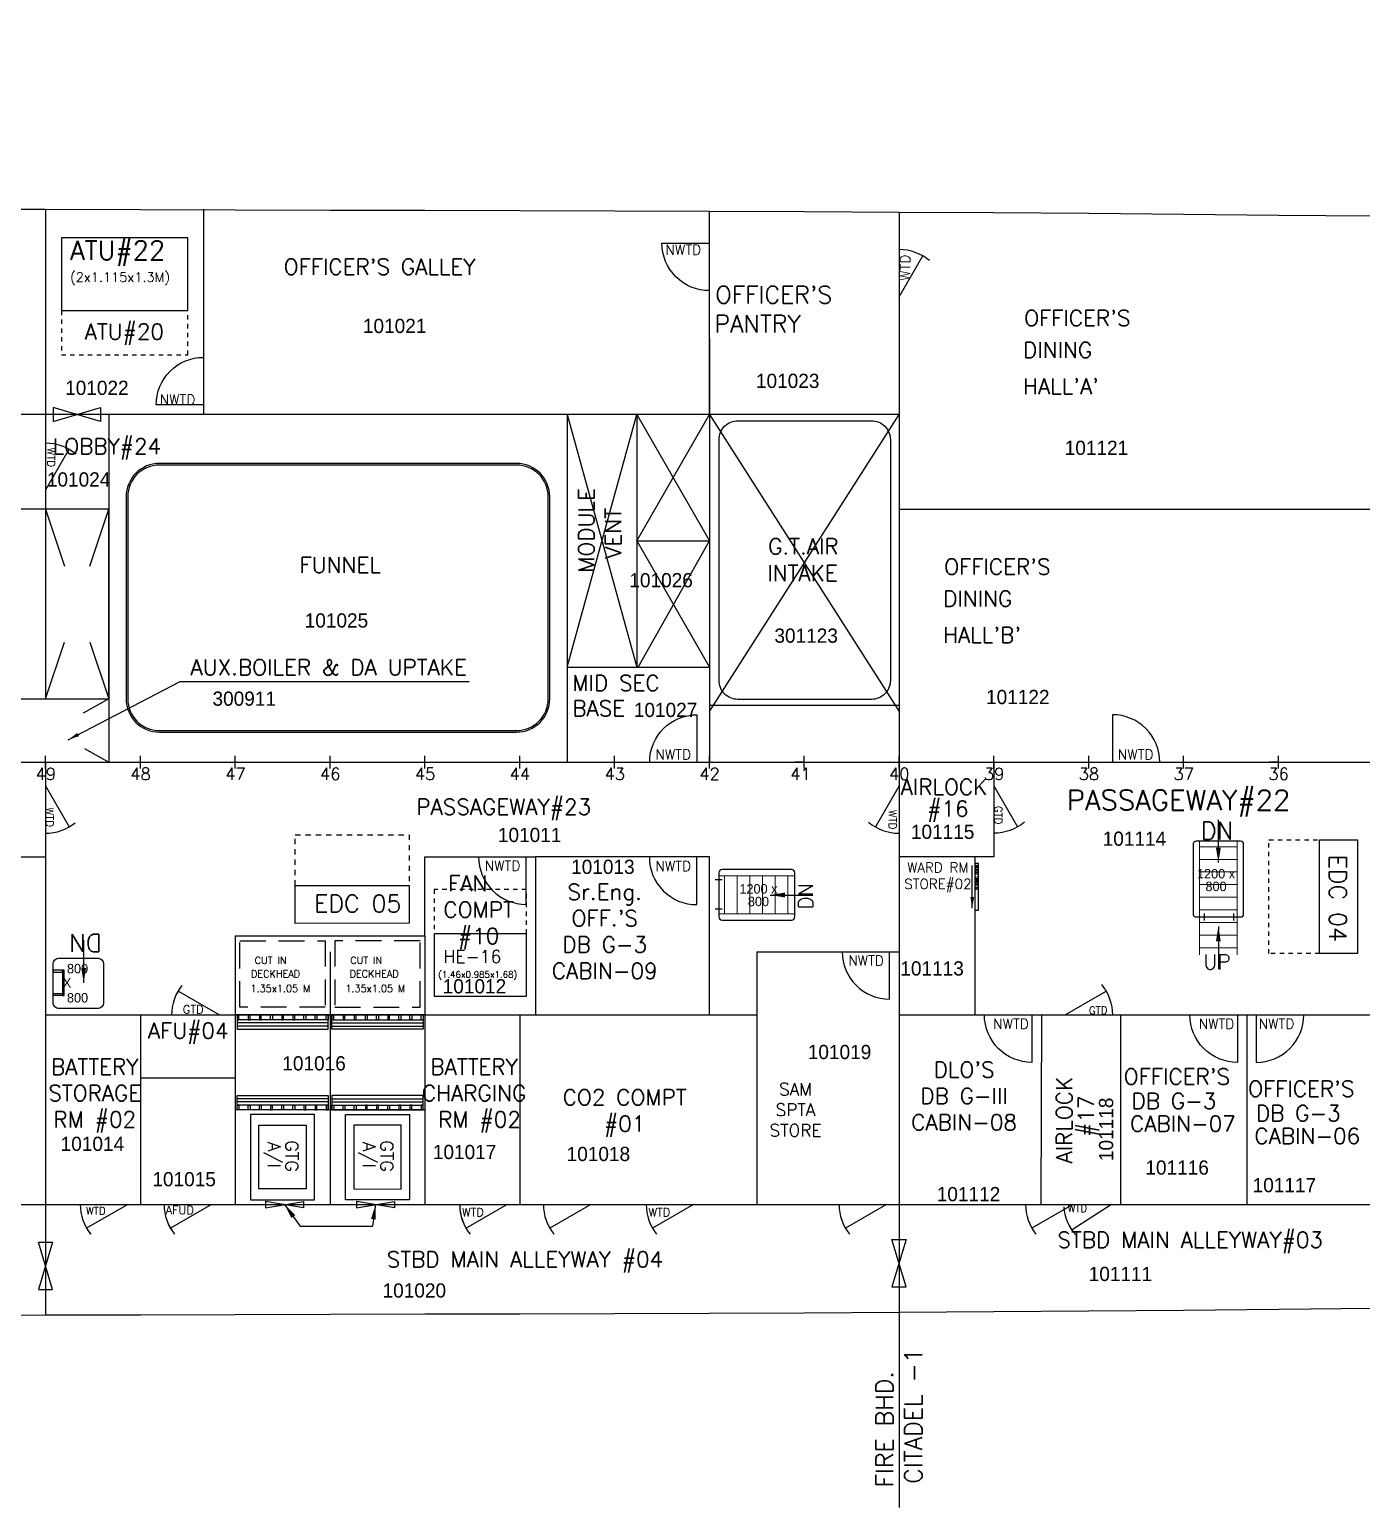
# Model space of a CAD drawing. Header units: inches. Extents: x -439515 to 171412, y -8673 to 415183.
# Drawn here: x 82712 to 100773, y 138226 to 158273 of the extents above; entities that cross this region are included whole.
import ezdxf
from ezdxf.enums import TextEntityAlignment as Align

# ---------------------------------------------------------------- set-up
doc = ezdxf.new("R2010")
doc.units = ezdxf.units.IN
doc.header["$LTSCALE"] = 700
doc.header["$MEASUREMENT"] = 0
for name, pattern in [('AM_ISO08W050', [18, 12, -1.5, 3, -1.5]), ('CENTER', [2, 1.25, -0.25, 0.25, -0.25]), ('DASHED', [0.75, 0.5, -0.25]), ('DOT', [0.2, 0.1, -0.1]), ('DOTDASH1', [1600, 1000, -250, 100, -250]), ('H1', [40, 20, -20]), ('PHANTOM', [2.5, 1.25, -0.25, 0.25, -0.25, 0.25, -0.25])]:
    doc.linetypes.add(name, pattern=pattern)
for name, color, linetype in [('00', 7, 'Continuous'), ('01', 7, 'Continuous'), ('1', 2, 'Continuous'), ('1 DECK', 7, 'Continuous'), ('AR', 7, 'Continuous'), ('CL', 7, 'Continuous'), ('COMPT.NOS', 4, 'Continuous'), ('COMPTNAME', 7, 'Continuous'), ('EDC', 7, 'Continuous'), ('HATCH', 142, 'Continuous'), ('HATCHES', 7, 'Continuous'), ('LIGHT_BULKHEADS', 7, 'Continuous'), ('NWTD', 7, 'Continuous')]:
    doc.layers.add(name, color=color, linetype=linetype)
doc.layers.add('3', color=7, linetype='AM_ISO08W050', lineweight=50)
doc.layers.add('LADDER', color=7, linetype='Continuous', lineweight=15)
doc.styles.add('ROMANS', font='romans')
doc.styles.add('style1', font='romans.shx', dxfattribs={"height": 250})
doc.dimstyles.new('Copy(2) of Standard', dxfattribs={"dimtxt": 200, "dimasz": 150, "dimexe": 25, "dimexo": 25, "dimgap": 50, "dimtad": 2, "dimdec": 0, "dimzin": 0, "dimdsep": 46, "dimtxsty": 'Standard', "dimcen": 0, "dimclrd": 40, "dimclre": 40, "dimadec": 0, "dimazin": 0, "dimtfac": 1, "dimtdec": 0, "dimtmove": 2, "dimatfit": 3, "dimfxl": 1, "dimtolj": 1, "dimtzin": 0, "dimarcsym": 0})
doc.dimstyles.get("Standard").update_dxf_attribs({"dimtxt": 150.18, "dimasz": 200.18, "dimexe": 0.8, "dimexo": 0.625, "dimgap": 0.09, "dimtad": 0, "dimtih": 1, "dimtoh": 1, "dimdec": 0, "dimzin": 0, "dimdsep": 46, "dimtxsty": 'Standard', "dimcen": 8.09, "dimclrd": 40, "dimclre": 40, "dimadec": 0, "dimazin": 0, "dimtfac": 1, "dimtdec": 0, "dimtofl": 0, "dimtmove": 0, "dimatfit": 3, "dimfxl": 1, "dimtolj": 1, "dimtzin": 0, "dimarcsym": 0})

# ---------------------------------------------------------------- blocks, each defined once
blk = doc.blocks.new('WT DOORS')
at = {"color": 7}
blk.add_line((30323, -121880), (29948, -121230), dxfattribs=at)
at = {"linetype": 'ByBlock'}
blk.add_arc((30323, -121880), 750, 89.9395, 128.584, dxfattribs=at)
blk = doc.blocks.new('DLW', base_point=(36724, 4033))
at = {"linetype": 'Continuous'}
blk.add_line((37224, 4033), (36358, 4533), dxfattribs=at)
blk.add_arc((37224, 4033), 1000, 140, 180, dxfattribs=at)
blk = doc.blocks.new('A$C49E2739F')
at = {"layer": 'LADDER', "color": 3}
for p, q in [((112, 600), (1312, 600)), ((200, 600), (200, 0)), ((400, 600), (400, 0)), ((600, 600), (600, 0)), ((800, 600), (800, 0)), ((1000, 600), (1000, 0)), ((1200, 600), (1200, 0)), ((112, 0), (1312, 0))]:
    blk.add_line(p, q, dxfattribs=at)
blk = doc.blocks.new('DRN', base_point=(41665, 6815))
at = {"linetype": 'Continuous'}
blk.add_line((41160, 6825), (41160, 7825), dxfattribs=at)
blk.add_arc((41160, 6825), 1000, 0, 90, dxfattribs=at)
blk = doc.blocks.new('DLN', base_point=(36758, 6815))
at = {"linetype": 'Continuous'}
blk.add_lwpolyline([(37258, 6815), (37258, 7815, 0.414214), (36258, 6815)], format="xyb", dxfattribs=at)
blk = doc.blocks.new('A1M', base_point=(36991, 2400))
at = {"linetype": 'Continuous'}
for p, q in [((37491, 2550), (36491, 2250)), ((36491, 2550), (37491, 2250)), ((36491, 2250), (36491, 2550)), ((37491, 2250), (37491, 2550))]:
    blk.add_line(p, q, dxfattribs=at)
blk = doc.blocks.new('H 800x800')
at = {"layer": 'HATCH'}
blk.add_lwpolyline([(51335, -32897), (51935, -32897, -0.414214), (52035, -32997), (52035, -33597, -0.414214), (51935, -33697), (51335, -33697, -0.414214), (51235, -33597), (51235, -32997, -0.414214)], format="xyb", close=True, dxfattribs=at)
at = {"layer": 'HATCHES'}
for s, p in [('800', (51455, -33139)), ('  X', (51277, -33364)), ('800', (51455, -33600))]:
    blk.add_text(s, height=150, dxfattribs=at).set_placement(p)
blk = doc.blocks.new('qwas')
at = {"color": 3, "linetype": 'H1'}
blk.add_line((-836179, 147376), (-836179, 147776), dxfattribs=at)
at = {"color": 3, "linetype": 'Continuous'}
blk.add_lwpolyline([(-836192, 147376), (-836192, 147776), (-836167, 147776), (-836167, 147376)], close=True, dxfattribs=at)
at = {"layer": '00', "color": 3}
for points in [[(-836342, 147746), (-836192, 147746), (-836192, 147776), (-836342, 147776)], [(-836342, 147406), (-836192, 147406), (-836192, 147376), (-836342, 147376)]]:
    blk.add_lwpolyline(points, close=True, dxfattribs=at)
blk = doc.blocks.new('atu22plan1')
at = {"layer": '01', "color": 3, "linetype": 'ByBlock'}
blk.add_lwpolyline([(150478, 163637), (152478, 163637), (152478, 164787), (150478, 164787)], close=True, dxfattribs=at)
at = {"layer": '01', "color": 4, "linetype": 'DOT'}
blk.add_lwpolyline([(150478, 163637), (150478, 162937), (152478, 162937), (152478, 163637)], dxfattribs=at)
at = {"insert": (150616, 164743), "char_height": 400, "width": 1855.09, "attachment_point": 1, "style": 'ROMANS'}
blk.add_mtext('{\\H0.75x;ATU#22\\P\\H0.5x;(2x1.115x1.3M)\\P }', dxfattribs=at)
blk = doc.blocks.new('HE16')
at = {"layer": '01', "color": 5, "linetype": 'ByBlock'}
blk.add_lwpolyline([(154576, 146092), (156036, 146092), (156036, 147077), (154576, 147077)], close=True, dxfattribs=at)
at = {"layer": '01', "color": 4, "linetype": 'DOT'}
blk.add_lwpolyline([(154576, 146092), (154576, 145392), (156036, 145392), (156036, 146092)], dxfattribs=at)
at = {"insert": (155971, 146353), "char_height": 120, "width": 1424.45, "attachment_point": 1, "rotation": 180}
blk.add_mtext('{\\Fromans.shx|c0; \\H1.667x;HE-16}\\P{\\Fromans.shx|c0;\\H0.8333x;(1.46x0.985x1.68)}', dxfattribs=at)
blk = doc.blocks.new('DRW', base_point=(42299, 4033))
at = {"linetype": 'Continuous'}
blk.add_line((41799, 4033), (42665, 4533), dxfattribs=at)
blk.add_arc((41799, 4033), 1000, 0, 40, dxfattribs=at)
blk = doc.blocks.new('wtd1')
at = {"linetype": 'Continuous'}
blk.add_lwpolyline([(-160997, 142931), (-160354, 142560)], dxfattribs=at)
blk.add_arc((-160947, 142931), 700, 320, 0, dxfattribs=at)
blk = doc.blocks.new('A$C7A675B21')
at = {"color": 4, "linetype": 'DOT'}
blk.add_lwpolyline([(1800, 801), (1800, 0), (0, 1), (0, 802)], dxfattribs=at)
at = {"layer": '01', "color": 4, "linetype": 'ByBlock'}
blk.add_lwpolyline([(0, 1401), (1800, 1401), (1800, 801), (0, 801)], close=True, dxfattribs=at)
at = {"layer": 'EDC', "color": 4, "style": 'ROMANS'}
blk.add_text('EDC 04', height=275, dxfattribs=at).set_placement((1613, 954), align=Align.RIGHT)

msp = doc.modelspace()

# ---------------------------------------------------------------- linework, layer by layer
at = {"color": 7}
for p, q in [((82928.9, 155834.2), (82928.9, 149193.2)), ((91931.3, 153051.4), (91931.3, 155809.6)), ((94503.5, 155797.6), (94503.5, 153051.4)), ((91931.3, 153051.4), (77783.4, 153051.9)), ((83786.3, 153051.4), (83786.3, 148335.9)), ((90002.2, 153051.4), (90002.2, 148335.9)), ((94503.5, 153051.4), (94503.5, 140874.2)), ((94503.5, 151765.4), (100933.8, 151765.4)), ((90002.2, 149621.9), (91931.3, 149621.9)), ((82928.9, 148335.9), (82928.9, 147264.1)), ((82928.9, 148335.9), (82928.9, 140837.5)), ((85501, 145978.1), (85501, 144906.4)), ((85501, 145978.1), (85501, 142334.2)), ((88073.2, 145978.1), (88073.2, 142334.2)), ((92574.4, 145763.7), (94503.5, 145763.7)), ((92574.4, 145763.7), (94503.5, 145763.7)), ((92574.4, 145763.7), (94503.5, 145763.7)), ((82928.9, 144906.4), (92574.4, 144906.4)), ((88073.2, 144906.4), (85501, 144906.4)), ((94503.5, 144906.4), (107364.1, 144906.4)), ((88073.2, 143620.3), (85501, 143620.3)), ((67496.2, 142334.2), (107364.1, 142334.2)), ((84043.5, 142334.2), (83486.6, 142012.7)), ((85179.5, 142334.2), (84622.6, 142012.7)), ((89187.7, 142334.2), (88630.9, 142012.7)), ((91717, 142334.2), (91160.1, 142012.7))]:
    msp.add_line(p, q, dxfattribs=at)
at = {"color": 7, "lineweight": -2}
msp.add_line((85072.3, 155834.2), (85072.3, 153051.4), dxfattribs=at)
for p, q in [((91931.3, 154080.3), (91931.3, 148335.9)), ((94503.5, 151765.4), (100933.8, 151765.4)), ((86787.1, 145763.7), (86786.9, 142334.2)), ((92574.4, 145763.7), (92574.4, 142334.2)), ((92574.4, 145763.7), (92574.4, 142334.2)), ((92574.4, 145763.7), (92574.4, 142334.2))]:
    msp.add_line(p, q)
at = {"linetype": 'DOTDASH1'}
for p, q in [((90002.2, 153051.4), (90945.4, 149621.9)), ((90002.2, 149621.9), (90945.4, 153051.4)), ((90945.4, 153051.4), (91931.3, 151336.7)), ((90945.4, 151336.7), (91931.3, 153051.4)), ((91931.3, 153051.4), (94503.5, 149021.8)), ((91931.3, 149021.8), (94503.5, 153051.4)), ((90945.4, 151336.7), (91931.3, 149621.9)), ((90966.8, 149621.9), (91931.3, 151336.7))]:
    msp.add_line(p, q, dxfattribs=at)
at = {"color": 0, "linetype": 'ByBlock', "lineweight": -2, "ltscale": 0.2}
for p, q in [((90945.4, 153051.4), (90945.4, 149621.9)), ((82928.9, 151765.4), (83186.1, 150993.7)), ((83529.1, 150993.7), (83786.3, 151765.4)), ((90945.4, 151336.7), (91931.3, 151336.7)), ((82928.9, 149193.2), (83186.1, 149964.9)), ((83529.1, 149964.9), (83786.3, 149193.2))]:
    msp.add_line(p, q, dxfattribs=at)
at = {"color": 6}
for p, q in [((94503.5, 153051.4), (91931.3, 153051.4)), ((91931.3, 153051.4), (91931.3, 149021.8)), ((81385.6, 149193.2), (83786.3, 149193.2)), ((83786.3, 149193.2), (83437, 148999.2)), ((91931.3, 149107.5), (94503.5, 149107.5)), ((83455.1, 148519.8), (83786.3, 148335.9)), ((81385.6, 148335.9), (83786.3, 148335.9))]:
    msp.add_line(p, q, dxfattribs=at)
at = {"color": 5}
for p, q in [((82928.9, 148250.1), (82928.9, 148421.6)), ((82928.9, 148250.1), (82928.9, 148421.6)), ((84215, 148250.1), (84215, 148421.6)), ((84215, 148250.1), (84215, 148421.6)), ((85501, 148250.1), (85501, 148421.6)), ((86787.1, 148250.1), (86787.1, 148421.6)), ((88073.2, 148250.1), (88073.2, 148421.6)), ((89359.2, 148250.1), (89359.2, 148421.6)), ((90645.3, 148250.1), (90645.3, 148421.6)), ((91931.3, 148250.1), (91931.3, 148421.6)), ((93217.4, 148250.1), (93217.4, 148421.6)), ((94503.5, 148250.1), (94503.5, 148421.6)), ((95789.5, 148250.1), (95789.5, 148421.6)), ((97075.6, 148250.1), (97075.6, 148421.6)), ((98361.7, 148250.1), (98361.7, 148421.6)), ((99647.7, 148250.1), (99647.7, 148421.6))]:
    msp.add_line(p, q, dxfattribs=at)
at = {"color": 7, "linetype": 'Continuous'}
msp.add_line((83786.3, 148335.9), (107364.1, 148335.9), dxfattribs=at)
at = {"color": 1}
msp.add_line((94503.5, 148335.9), (107364.1, 148335.9), dxfattribs=at)
at = {"color": 0}
for p, q in [((86761.2, 144842.1), (85526.6, 144842.1)), ((86761.2, 144799.2), (85526.6, 144799.2)), ((86761.2, 144756.3), (85526.6, 144756.3)), ((86812.9, 144842.1), (88047.6, 144842.1)), ((86812.9, 144799.2), (88047.6, 144799.2)), ((86812.9, 144756.3), (88047.6, 144756.3)), ((88022, 144906.4), (87745.3, 144906.4)), ((86761.2, 143770.3), (85526.6, 143770.3)), ((86812.9, 143770.3), (88047.6, 143770.3)), ((86761.2, 143727.5), (85526.6, 143727.5)), ((86761.2, 143684.6), (85526.6, 143684.6)), ((86812.9, 143727.5), (88047.6, 143727.5)), ((86812.9, 143684.6), (88047.6, 143684.6)), ((88022, 143620.3), (87745.3, 143620.3)), ((85501, 142334.2), (88073.2, 142334.2))]:
    msp.add_line(p, q, dxfattribs=at)
for points in [[(107364.1, 161070.6, 0.0000086), (105435, 161068.9, 0.0001293)], [(100290.7, 161057.3, 0.0000166), (99647.7, 161055.1, -0.0000252)], [(98040.1, 148335.9, 0.4142136), (97397.1, 148978.9), (97397.1, 148335.9)]]:
    msp.add_lwpolyline(points, format="xyb")
msp.add_lwpolyline([(92318.8, 152966.3), (94128.7, 152966.3, -0.4142136), (94385.9, 152709.1), (94385.9, 149444.4, -0.4142136), (94128.7, 149187.2), (92318.8, 149187.2, -0.4142136), (92061.6, 149444.4), (92061.6, 152709.1, -0.4142136)], format="xyb", close=True)
at = {"color": 6}
for points in [[(84472.2, 148743.1), (89316.3, 148743.1, 0.4142136), (89766.5, 149193.2), (89766.5, 151936.8, 0.4142136), (89316.3, 152387), (84472.2, 152387, 0.4142136), (84022.1, 151936.8), (84022.1, 149193.2, 0.4142136)], [(84472.2, 148764.6), (89316.3, 148764.6, 0.4142136), (89745, 149193.2), (89745, 151936.8, 0.4142136), (89316.3, 152365.5), (84472.2, 152365.5, 0.4142136), (84043.5, 151936.8), (84043.5, 149193.2, 0.4142136)]]:
    msp.add_lwpolyline(points, format="xyb", close=True, dxfattribs=at)
at = {"color": 0, "linetype": 'ByBlock', "lineweight": -2, "ltscale": 0.2}
msp.add_lwpolyline([(82928.9, 151765.4), (82928.9, 149193.2), (83786.3, 149193.2), (83786.3, 151765.4), (82928.9, 151765.4)], dxfattribs=at)
at = {"color": 5, "linetype": 'CENTER'}
msp.add_lwpolyline([(13286.9, 148335.9), (107364.1, 148335.9), (150796.5, 148335.9)], dxfattribs=at)
at = {"color": 4, "linetype": 'DOT'}
msp.add_lwpolyline([(86316.2, 146663.4), (86316, 147350.5), (87859.5, 147349.9), (87859.5, 146662.9)], dxfattribs=at)
at = {"color": 42}
for points in [[(80356.8, 145763.7), (81214.2, 145763.7), (81214.2, 147049.8), (82928.9, 147049.8)], [(88073.2, 145978.1), (88073.2, 147049.8), (89573.6, 147049.8)], [(91931.3, 144906.4), (91931.3, 147049.8), (89573.6, 147049.8), (89573.6, 144906.4)]]:
    msp.add_lwpolyline(points, dxfattribs=at)
at = {"color": 0, "linetype": 'ByBlock', "lineweight": -2, "ltscale": 0.2}
msp.add_lwpolyline([(95535, 146965.3), (95577.9, 146965.3), (95577.9, 146322.3), (95535, 146322.3)], close=True, dxfattribs=at)
at = {"color": 3}
for points in [[(86761.2, 144713.5), (86761.2, 144906.4), (85526.6, 144906.4), (85526.6, 144713.5)], [(86812.9, 144713.5), (86812.9, 144906.4), (88047.6, 144906.4), (88047.6, 144713.5)], [(86761.2, 143813.2), (86761.2, 143620.3), (85526.6, 143620.3), (85526.6, 143813.2)], [(86812.9, 143813.2), (86812.9, 143620.3), (88047.6, 143620.3), (88047.6, 143813.2)], [(85710.1, 142398.5), (86577.8, 142398.5), (86577.8, 143556), (85710.1, 143556)], [(87864.1, 142398.4), (86996.4, 142398.5), (86996.5, 143556), (87864.2, 143555.8)]]:
    msp.add_lwpolyline(points, close=True, dxfattribs=at)
at = {"color": 0}
for points in [[(85526.6, 144842.1), (85552.2, 144842.1), (85552.2, 144906.4), (85526.6, 144906.4)], [(85677.7, 144842.1), (85703.3, 144842.1), (85703.3, 144906.4), (85677.7, 144906.4)], [(85828.9, 144842.1), (85854.5, 144842.1), (85854.5, 144906.4), (85828.9, 144906.4)], [(86005.6, 144842.1), (85980, 144842.1), (85980, 144906.4), (86005.6, 144906.4)], [(86131.1, 144842.1), (86156.7, 144842.1), (86156.7, 144906.4), (86131.1, 144906.4)], [(86282.3, 144842.1), (86307.9, 144842.1), (86307.9, 144906.4), (86282.3, 144906.4)], [(86459, 144842.1), (86433.4, 144842.1), (86433.4, 144906.4), (86459, 144906.4)], [(86610.1, 144842.1), (86584.5, 144842.1), (86584.5, 144906.4), (86610.1, 144906.4)], [(86761.2, 144842.1), (86735.6, 144842.1), (86735.6, 144906.4), (86761.2, 144906.4)], [(86812.9, 144842.1), (86838.5, 144842.1), (86838.5, 144906.4), (86812.9, 144906.4)], [(86964.1, 144842.1), (86989.7, 144842.1), (86989.7, 144906.4), (86964.1, 144906.4)], [(87115.2, 144842.1), (87140.8, 144842.1), (87140.8, 144906.4), (87115.2, 144906.4)], [(87291.9, 144842.1), (87266.3, 144842.1), (87266.3, 144906.4), (87291.9, 144906.4)], [(87443.1, 144842.1), (87417.5, 144842.1), (87417.5, 144906.4), (87443.1, 144906.4)], [(87568.6, 144842.1), (87594.2, 144842.1), (87594.2, 144906.4), (87568.6, 144906.4)], [(87745.3, 144842.1), (87719.7, 144842.1), (87719.7, 144906.4), (87745.3, 144906.4)], [(87896.4, 144842.1), (87870.8, 144842.1), (87870.8, 144906.4), (87896.4, 144906.4)], [(88047.6, 144842.1), (88022, 144842.1), (88022, 144906.4), (88047.6, 144906.4)], [(85526.6, 143684.6), (85552.2, 143684.6), (85552.2, 143620.3), (85526.6, 143620.3)], [(85677.7, 143684.6), (85703.3, 143684.6), (85703.3, 143620.3), (85677.7, 143620.3)], [(85828.9, 143684.6), (85854.5, 143684.6), (85854.5, 143620.3), (85828.9, 143620.3)], [(86005.6, 143684.6), (85980, 143684.6), (85980, 143620.3), (86005.6, 143620.3)], [(86131.1, 143684.6), (86156.7, 143684.6), (86156.7, 143620.3), (86131.1, 143620.3)], [(86282.3, 143684.6), (86307.9, 143684.6), (86307.9, 143620.3), (86282.3, 143620.3)], [(86459, 143684.6), (86433.4, 143684.6), (86433.4, 143620.3), (86459, 143620.3)], [(86610.1, 143684.6), (86584.5, 143684.6), (86584.5, 143620.3), (86610.1, 143620.3)], [(86761.2, 143684.6), (86735.6, 143684.6), (86735.6, 143620.3), (86761.2, 143620.3)], [(86812.9, 143684.6), (86838.5, 143684.6), (86838.5, 143620.3), (86812.9, 143620.3)], [(86964.1, 143684.6), (86989.7, 143684.6), (86989.7, 143620.3), (86964.1, 143620.3)], [(87115.2, 143684.6), (87140.8, 143684.6), (87140.8, 143620.3), (87115.2, 143620.3)], [(87291.9, 143684.6), (87266.3, 143684.6), (87266.3, 143620.3), (87291.9, 143620.3)], [(87443.1, 143684.6), (87417.5, 143684.6), (87417.5, 143620.3), (87443.1, 143620.3)], [(87568.6, 143684.6), (87594.2, 143684.6), (87594.2, 143620.3), (87568.6, 143620.3)], [(87745.3, 143684.6), (87719.7, 143684.6), (87719.7, 143620.3), (87745.3, 143620.3)], [(87896.4, 143684.6), (87870.8, 143684.6), (87870.8, 143620.3), (87896.4, 143620.3)], [(88047.6, 143684.6), (88022, 143684.6), (88022, 143620.3), (88047.6, 143620.3)]]:
    msp.add_lwpolyline(points, close=True, dxfattribs=at)
at = {"color": 3, "linetype": 'PHANTOM'}
for points in [[(85822.5, 143411.8), (86465.5, 143411.8), (86465.5, 142545.8), (85822.5, 142545.8)], [(87751.9, 143411.6), (87108.8, 143411.7), (87108.7, 142545.8), (87751.8, 142545.7)]]:
    msp.add_lwpolyline(points, close=True, dxfattribs=at)
at = {"color": 0}
for points in [[(85913.5, 142291.4), (86427.9, 142377.1), (86427.9, 142291.4), (85913.5, 142377.1), (85913.5, 142291.4)], [(87146.3, 142291.4), (87660.7, 142377.1), (87660.7, 142291.4), (87146.3, 142377.1), (87146.3, 142291.4)]]:
    msp.add_lwpolyline(points, dxfattribs=at)
at = {"color": 7}
for points in [[(82832.4, 141823.5), (83025.4, 141823.5), (82832.4, 141180.5), (83025.4, 141180.5), (82832.4, 141823.5)], [(94407.3, 141860.2), (94600.2, 141860.2), (94407.3, 141217.1), (94600.2, 141217.1), (94407.3, 141860.2)]]:
    msp.add_lwpolyline(points, dxfattribs=at)
at = {"layer": '00'}
for p, q in [((83786.3, 151765.4), (82928.9, 151765.4)), ((93217.4, 148335.9), (93088.8, 148335.9))]:
    msp.add_line(p, q, dxfattribs=at)
for points in [[(91931.3, 154731, -0.4142136), (91288.3, 155374.1), (91931.3, 155374.1)], [(91931.3, 154731, -0.4142136), (91288.3, 155374.1), (91931.3, 155374.1)], [(91931.3, 154731, -0.4142136), (91288.3, 155374.1), (91931.3, 155374.1)], [(91931.3, 154731, -0.4142136), (91288.3, 155374.1), (91931.3, 155374.1)], [(91931.3, 154731.1, -0.4142136), (91288.3, 155374.1), (91931.3, 155374.1)], [(91931.3, 154731, -0.4142136), (91288.3, 155374.1), (91931.3, 155374.1)], [(91931.3, 154731, -0.4142136), (91288.3, 155374.1), (91931.3, 155374.1)], [(91931.3, 154730.9, -0.4142136), (91288.3, 155373.9), (91931.3, 155373.9)], [(91931.4, 154731, -0.4142136), (91288.4, 155374.1), (91931.4, 155374.1)], [(88801.9, 147049.8, 0.4142136), (89445, 146406.8), (89445, 147049.8)], [(91116.8, 147046.3, 0.4142136), (91759.8, 146403.3), (91759.8, 147046.3)], [(93731.8, 145763.7, 0.4142136), (94374.9, 145120.7), (94374.9, 145763.7)], [(93731.8, 145763.7, 0.4142136), (94374.9, 145120.7), (94374.9, 145763.7)], [(93731.8, 145763.7, 0.4142136), (94374.9, 145120.7), (94374.9, 145763.7)]]:
    msp.add_lwpolyline(points, format="xyb", dxfattribs=at)
msp.add_lwpolyline([(82928.9, 151765.4), (70068.3, 151765.4), (60637.2, 151765.4)], dxfattribs=at)
at = {"layer": '01', "linetype": 'ByBlock'}
for p, q in [((91931.3, 153051.4), (91931.3, 154123.1)), ((85501, 145978.1), (88073.2, 145978.1)), ((84215, 144906.4), (84215, 142334.2)), ((85501, 144906.4), (88073.2, 144906.4)), ((86427.9, 142334.2), (87146.3, 142334.2))]:
    msp.add_line(p, q, dxfattribs=at)
at = {"layer": '01', "color": 3, "linetype": 'ByBlock'}
msp.add_line((99647.7, 148335.9), (99519.1, 148335.9), dxfattribs=at)
at = {"layer": '01', "color": 42, "linetype": 'ByBlock'}
for p, q in [((95532.3, 147049.8), (95532.3, 144906.4)), ((97504.3, 144906.4), (97504.3, 142334.2)), ((99219, 144906.4), (99219, 142334.2))]:
    msp.add_line(p, q, dxfattribs=at)
at = {"layer": '01', "color": 1, "linetype": 'ByBlock'}
for p, q in [((89359.2, 144906.4), (89359.2, 142334.2)), ((96432.6, 144906.4), (96426.7, 142334.2)), ((97504.3, 144906.4), (97504.3, 142334.2))]:
    msp.add_line(p, q, dxfattribs=at)
at = {"layer": '01', "color": 2, "linetype": 'ByBlock'}
msp.add_line((85501, 144049), (84215, 144049), dxfattribs=at)
at = {"layer": '01', "color": 4, "linetype": 'ByBlock'}
msp.add_line((94503.4, 140874.2), (94503.4, 138226.4), dxfattribs=at)
at = {"layer": '01', "color": 1, "linetype": 'ByBlock'}
msp.add_lwpolyline([(95789.5, 148335.9), (95789.5, 147049.8), (94503.5, 147049.8)], dxfattribs=at)
at = {"layer": '01', "color": 4, "linetype": 'ByBlock'}
msp.add_lwpolyline([(87859.5, 146149.6), (86316.2, 146149), (86316.2, 146663.4), (87859.5, 146664)], close=True, dxfattribs=at)
at = {"layer": '01', "linetype": 'ByBlock'}
for centre in [(84043.5, 142334.2), (85179.5, 142334.2), (89187.7, 142334.2), (91717, 142334.2)]:
    msp.add_arc(centre, 643, 179.93949, 218.58395, dxfattribs=at)
at = {"layer": '1 DECK'}
for points in [[(81642.8, 155836.3, 0), (82928.9, 155834.2, 0), (84215, 155831.2, 0), (85501, 155828.1, 0), (86787.1, 155824.5, 0), (88073.2, 155821.2, 0), (89359.2, 155818.2, 0), (90645.3, 155813.8, 0), (91931.3, 155809.6, 0), (93217.4, 155804.1, 0), (94503.5, 155797.6, 0), (95789.5, 155789.7, 0), (97075.6, 155780.5, 0), (98361.7, 155769.6, 0), (99647.7, 155756.7, 0), (100933.8, 155743.8, 0)], [(81642.8, 140835.4, 0), (82928.9, 140837.5, 0), (84215, 140840.6, 0), (85501, 140843.6, 0), (86787.1, 140847.2, 0), (88073.2, 140850.5, 0), (89359.2, 140853.6, 0), (90645.3, 140857.9, 0), (91931.3, 140862.2, 0), (93217.4, 140867.6, 0), (94503.5, 140874.2, 0), (95789.5, 140882, 0), (97075.6, 140891.2, 0), (98361.7, 140902.1, 0), (99647.7, 140915, 0), (100933.8, 140927.9, 0)]]:
    msp.add_polyline3d(points, dxfattribs=at)
at = {"layer": '3', "linetype": 'DASHED', "lineweight": -2}
for points in [[(85565.3, 145013.5), (85565.3, 145913.8), (86722.7, 145913.8), (86722.7, 145013.5)], [(88008.8, 145013.5), (88008.8, 145913.8), (86851.3, 145913.8), (86851.3, 145013.5)]]:
    msp.add_lwpolyline(points, close=True, dxfattribs=at)
at = {"layer": 'HATCHES', "color": 1}
msp.add_lwpolyline([(99133.3, 147264.1), (98533.1, 147264.1, 0.4142136), (98490.3, 147221.3), (98490.3, 146278.2, 0.4142136), (98533.1, 146235.3), (99133.3, 146235.3, 0.4142136), (99176.2, 146278.2), (99176.2, 147221.3, 0.4142136)], format="xyb", close=True, dxfattribs=at)
at = {"layer": 'HATCHES'}
msp.add_lwpolyline([(93088.8, 146235.3), (93088.8, 146835.5, 0.4142136), (93045.9, 146878.3), (92102.8, 146878.3, 0.4142136), (92059.9, 146835.5), (92059.9, 146235.3, 0.4142136), (92102.8, 146192.4), (93045.9, 146192.4, 0.4142136)], format="xyb", close=True, dxfattribs=at)
at = {"layer": 'LIGHT_BULKHEADS'}
for p, q in [((92106.6, 146739.9), (92010.3, 146739.9)), ((92106.6, 146343.5), (92010.3, 146343.5)), ((98641.3, 146281.9), (98641.3, 146185.6)), ((99037.8, 146281.9), (99037.8, 146185.6))]:
    msp.add_line(p, q, dxfattribs=at)

# ---------------------------------------------------------------- block references
at = {"color": 7, "yscale": 0.6430312499999998, "zscale": 0.6430312499999998}
for name, p, xscale, rotation in [('DLW', (94503.5, 154966.8), 0.6430312499999998, 270), ('DLN', (95982.4, 144906.4), -0.6430312499999998, 180), ('DLN', (98768.9, 144906.4), -0.6430312499999998, 180), ('DLN', (99669.2, 144906.4), 0.6430312499999998, 180)]:
    msp.add_blockref(name, p, dxfattribs=dict(at, xscale=xscale, rotation=rotation))
for name, p, xscale, yscale, zscale, rotation in [('DRW', (82928.9, 152345), -0.6430312499999998, 0.6430312499999998, 0.6430312499999998, 270), ('qwas', (800089.2, 271869.4), -0.8573749999999999, 0.8573749999999999, 0.8573749999999999, 180), ('WT DOORS', (-15308.8, 116336.3), 0.8573749999999999, 0.8573749999999999, 0.8573749999999999, 90), ('WT DOORS', (-15308.8, 116336.3), 0.8573749999999999, 0.8573749999999999, 0.8573749999999999, 90), ('WT DOORS', (-12779.6, 116336.3), 0.8573749999999999, 0.8573749999999999, 0.8573749999999999, 90), ('WT DOORS', (-12779.6, 116336.3), 0.8573749999999999, 0.8573749999999999, 0.8573749999999999, 90), ('WT DOORS', (-10164.6, 116336.3), 0.8573749999999999, 0.8573749999999999, 0.8573749999999999, 90), ('WT DOORS', (-7635.3, 116336.3), 0.8573749999999999, 0.8573749999999999, 0.8573749999999999, 90)]:
    msp.add_blockref(name, p, dxfattribs=dict(xscale=xscale, yscale=yscale, zscale=zscale, rotation=rotation))
at = {"color": 2, "yscale": 0.8573749999999999, "zscale": 0.8573749999999999}
for p, xscale, rotation in [((108926.9, 43517.8), 0.8573749999999999, 180), ((-19212.1, 170904.3), -0.8573749999999999, 90), ((-20453.1, 116336.3), 0.8573749999999999, 90), ((-19317.1, 116336.3), 0.8573749999999999, 90), ((-15308.8, 116336.3), 0.8573749999999999, 90), ((-15308.8, 116336.3), 0.8573749999999999, 90), ((-14172.8, 116336.3), 0.8573749999999999, 90), ((-12779.6, 116336.3), 0.8573749999999999, 90)]:
    msp.add_blockref('WT DOORS', p, dxfattribs=dict(at, xscale=xscale, rotation=rotation))
at = {"color": 1, "yscale": 0.6430312499999998, "zscale": 0.6430312499999998}
for p, xscale, rotation in [((94503.5, 147692.8), 0.6430312499999998, 90), ((95789.5, 147692.8), -0.6430312499999998, 270)]:
    msp.add_blockref('DLW', p, dxfattribs=dict(at, xscale=xscale, rotation=rotation))
at = {"color": 2, "linetype": 'ByBlock', "xscale": 0.8573749999999999, "yscale": 0.8573749999999999, "zscale": 0.8573749999999999, "rotation": 270}
msp.add_blockref('A$C7A675B21', (99518.5, 147281.3), dxfattribs=at)
at = {"xscale": 0.8573749999999999, "yscale": 0.8573749999999999, "zscale": 0.8573749999999999}
msp.add_blockref('H 800x800', (39103.3, 173883.3), dxfattribs=at)
at = {"color": 7, "xscale": -0.6430312499999998, "yscale": 0.6430312499999998, "zscale": 0.6430312499999998}
msp.add_blockref('DLW', (97075.6, 144906.4), dxfattribs=at)
at = {"color": 6, "xscale": 0.8573749999999999, "yscale": 0.8573749999999999, "zscale": 0.8573749999999999, "rotation": 90}
for p in [(-20453.1, 116336.3), (-19317.1, 116336.3), (-15308.8, 116336.3), (-12779.6, 116336.3)]:
    msp.add_blockref('WT DOORS', p, dxfattribs=at)
at = {"layer": '00', "xscale": -0.857375, "yscale": 0.8573749999999999, "zscale": 0.8573749999999999, "rotation": 2.592816431634972}
msp.add_blockref('wtd1', (-34965, 13669.9), dxfattribs=at)
at = {"layer": '01', "color": 3, "linetype": 'ByBlock', "xscale": 0.8573749999999999, "yscale": 0.8573749999999999, "zscale": 0.8573749999999999}
msp.add_blockref('atu22plan1', (-45872.9, 14161.4), dxfattribs=at)
at = {"layer": '01', "color": 3, "linetype": 'ByBlock', "xscale": 0.8573749999999999, "yscale": 0.8573749999999999, "zscale": 0.8573749999999999, "rotation": 180}
msp.add_blockref('HE16', (221979, 271263.6), dxfattribs=at)
at = {"layer": 'AR', "lineweight": -2, "xscale": 0.6430312499999998, "yscale": 0.6430312499999998, "zscale": 0.6430312499999998, "rotation": 180}
msp.add_blockref('A1M', (83353.5, 153051.4), dxfattribs=at)
at = {"layer": 'LIGHT_BULKHEADS', "color": 3, "extrusion": (0, 0, -1), "xscale": 0.8573749999999999, "yscale": 0.8573749999999999, "zscale": -0.8573749999999999}
for p, rotation in [((-99090.3, 147360.2), 270), ((-91963.9, 146792.5), 180), ((-99090.3, 146845.8), 270)]:
    msp.add_blockref('A$C49E2739F', p, dxfattribs=dict(at, rotation=rotation))
at = {"layer": 'NWTD', "lineweight": -2, "xscale": -0.6430312499999998, "yscale": 0.6430312499999998, "zscale": 0.6430312499999998, "rotation": 90}
msp.add_blockref('DLN', (85072.3, 153504.7), dxfattribs=at)
at = {"layer": 'NWTD', "lineweight": -2, "xscale": -0.6430312499999998, "yscale": 0.6430312499999998, "zscale": 0.6430312499999998}
msp.add_blockref('DRN', (91439.9, 148329.7), dxfattribs=at)

# ---------------------------------------------------------------- texts
at = {"color": 7, "style": 'ROMANS'}
for s, height, p in [('NWTD', 135.47, (91336.9, 155219, 0)), ('NWTD', 135.47, (91336.9, 155218.9, 0)), ('NWTD', 135.47, (91336.9, 155218.9, 0)), ('NWTD', 135.47, (91336.9, 155218.9, 0)), ('NWTD', 135.47, (91336.9, 155218.9, 0)), ('NWTD', 135.47, (91336.9, 155218.9, 0)), ('NWTD', 135.47, (91336.9, 155218.9, 0)), ('NWTD', 135.47, (91336.9, 155218.8, 0)), ('NWTD', 135.47, (91337, 155218.9, 0)), ('NWTD', 135.47, (84477.9, 153185.5, 0)), ('NWTD', 135.47, (91200.9, 148372.6, 0)), ('NWTD', 135.47, (97471.1, 148372.6, 0)), ('NWTD', 135.47, (88885.8, 146861.8, 0)), ('NWTD', 135.47, (91200.7, 146858.3, 0)), ('NWTD', 135.47, (93815.7, 145575.7, 0)), ('NWTD', 135.47, (93815.7, 145575.7, 0)), ('NWTD', 135.47, (93815.7, 145575.7, 0)), ('NWTD', 135.47, (95780.6, 144718.3, 0)), ('NWTD', 135.47, (98567, 144718.3, 0)), ('NWTD', 135.47, (99380.8, 144718.3, 0)), ('WTD', 101.6, (83478.2, 142199.8))]:
    msp.add_text(s, height=height, dxfattribs=at).set_placement(p)
for s, height, rotation, p in [('WTD', 135.47, 90, (94652, 154864.6, 0)), ('WTD', 101.6, 270, (82953.5, 152603.5)), ('WTD', 101.6, 270, (82937.6, 147722)), ('WTD', 101.6, 270, (94365.5, 147689.2)), ('GTD', 101.6, 270, (95798.3, 147744)), ('GTD', 101.6, 0.34234, (97077.5, 144917.8)), ('WTD', 101.6, 359.77497, (96789, 142234))]:
    msp.add_text(s, height=height, rotation=rotation, dxfattribs=at).set_placement(p)
for s, p in [('49', (82931.5, 148175.4)), ('48', (84217.6, 148175.4)), ('47', (85503.6, 148175.4)), ('46', (86789.7, 148175.4)), ('45', (88075.8, 148175.4)), ('44', (89361.8, 148175.4)), ('43', (90647.9, 148175.4)), ('42', (91933.9, 148175.4)), ('41', (93167.6, 148175.4)), ('40', (94506.1, 148175.4)), ('39', (95792.1, 148175.4)), ('38', (97078.2, 148175.4)), ('37', (98364.3, 148175.4)), ('36', (99650.3, 148175.4))]:
    msp.add_text(s, height=162.04, dxfattribs=at).set_placement(p, align=Align.MIDDLE)
at = {"style": 'ROMANS'}
for s, height, p in [('DN', 240.06, (98594, 147286)), ('CUT IN', 96.03, (85765.3, 145598)), ('CUT IN', 96.03, (87061.6, 145598)), ('DECKHEAD', 96.03, (85715, 145416.4)), ('DECKHEAD', 96.03, (87052.1, 145416.4)), ('1.35x1.05 M', 96.026, (85708.7, 145217.7)), ('1.35x1.05 M', 96.026, (86994.8, 145217.7)), ('GTD', 112.89, (84791.1, 144925.9)), ('WTD', 112.89, (88576.7, 142174.8)), ('WTD', 112.89, (91106, 142174.8))]:
    msp.add_text(s, height=height, dxfattribs=at).set_placement(p)
for height, rotation, p in [(192.91, 90, (93333.7, 146341.8)), (240.06, 180, (83691.7, 146001.8))]:
    msp.add_text('DN', height=height, rotation=rotation, dxfattribs=at).set_placement(p)
at = {"color": 7, "style": 'ROMANS'}
for s, p in [('CITADEL -1', (94814.9, 140385.8)), ('FIRE BHD.', (94423, 140074.3))]:
    msp.add_text(s, height=235.78, rotation=90, dxfattribs=at).set_placement(p, align=Align.RIGHT)
at = {"insert": (95538.3, 146942.1), "char_height": 36.01, "width": 389.555, "attachment_point": 3, "rotation": 90}
msp.add_mtext('{\\Fromans.shx|c0;SLIDING DOOR}', dxfattribs=at)
at = {"layer": '01', "color": 0, "style": 'ROMANS'}
msp.add_text('UP', height=201.59, dxfattribs=at).set_placement((98628.6, 145524.8))
at = {"layer": '01', "color": 7, "style": 'ROMANS'}
msp.add_text('AFUD', height=112.89, dxfattribs=at).set_placement((84558, 142203.5))
at = {"layer": 'CL', "style": 'ROMANS'}
for s, p in [('A/I', (85944.2, 142832.1)), ('GTG', (86184.5, 142778.6)), ('A/I', (87230.6, 142832)), ('GTG', (87470.8, 142778.5))]:
    msp.add_text(s, height=171.47, rotation=270, dxfattribs=at).set_placement(p, align=Align.RIGHT)
at = {"layer": 'COMPT.NOS', "color": 4, "linetype": 'ByBlock', "char_height": 192.91, "width": 1570.243, "attachment_point": 1}
for s, insert in [('101021', (87232.6, 154349.2)), ('101023', (92562.5, 153603.8)), ('101022', (83194.8, 153509.3)), ('101121', (96749.4, 152695.6)), ('101024', (82947.1, 152267)), ('101026', (90846, 150900.1)), ('101025', (86443.5, 150354.1)), ('301123', (92813, 150148.2)), ('300911', (85193.1, 149293.5)), ('101122', (95682.8, 149315.7)), ('101027', (90906.7, 149140.5)), ('101011', (89063.5, 147444.7)), ('101115', (94663.8, 147487.3)), ('101114', (97264.7, 147393.9)), ('101013', (90056.3, 147012.4)), ('101113', (94520.7, 145634.4)), ('101012', (88314.7, 145392)), ('101016', (86139.9, 144347)), ('101019', (93265.5, 144500.5)), ('101014', (83134.1, 143254.9)), ('101017', (88181.2, 143144.4)), ('101018', (89995.3, 143117.5)), ('101116', (97843.4, 142933.3)), ('101015', (84378.1, 142775.5)), ('101112', (95014.6, 142572.7)), ('101117', (99297.8, 142695.2)), ('101111', (97075, 141490)), ('101020', (87499.3, 141265.6))]:
    msp.add_mtext(s, dxfattribs=dict(at, insert=insert))
at = {"layer": 'COMPT.NOS', "color": 4, "linetype": 'ByBlock', "insert": (97213.8, 142924.5), "char_height": 192.91, "width": 1570.243, "attachment_point": 1, "rotation": 90}
msp.add_mtext('101118', dxfattribs=at)
at = {"layer": 'COMPTNAME', "color": 7, "linetype": 'ByBlock'}
for s, height, style, p in [("OFFICER'S GALLEY", 214.344, 'style1', (86159.2, 154947.8)), ("OFFICER'S ", 235.78, 'ROMANS', (92011.6, 154557.8)), ('PANTRY', 235.78, 'ROMANS', (92000.3, 154164.9)), ("OFFICER'S", 214.34, 'style1', (97550.6, 143964.2)), ("OFFICER'S", 214.34, 'style1', (99237, 143798.2)), ('DB G-3 ', 214.34, 'style1', (97656.7, 143632.7)), ('CABIN-07', 214.34, 'style1', (97636.3, 143324.1)), ('DB G-3 ', 214.34, 'style1', (99343.2, 143466.7)), ('CABIN-06', 214.34, 'style1', (99322.7, 143158))]:
    msp.add_text(s, height=height, dxfattribs=dict(at, style=style)).set_placement(p)
at = {"layer": 'COMPTNAME', "linetype": 'ByBlock', "style": 'style1'}
for s, p in [("OFFICER'S ", (96199.5, 154252.3)), ('DINING ', (96185.2, 153817.8)), ("HALL'A'", (96185.2, 153326.2)), ("OFFICER'S ", (95115.7, 150879.2)), ('DINING ', (95101.4, 150444.7)), ("HALL'B'", (95101.4, 149953.1)), ('AIRLOCK', (94525.3, 147893)), ('#16', (94885.5, 147596.8))]:
    msp.add_text(s, height=214.34, dxfattribs=at).set_placement(p)
at = {"layer": 'COMPTNAME', "color": 7, "style": 'style1'}
for s, p in [('MODULE', (90370.6, 152052.3)), ('VENT', (90733.9, 151783.2))]:
    msp.add_text(s, height=214.34, rotation=90, dxfattribs=at).set_placement(p, align=Align.RIGHT)
for s, height, p in [('G.T.AIR', 214.34, (93684.1, 151155.4)), ('INTAKE', 214.34, (93671.9, 150791)), ('AUX.BOILER & DA UPTAKE', 214.344, (88643.3, 149515.7))]:
    msp.add_text(s, height=height, dxfattribs=at).set_placement(p, align=Align.RIGHT)
at = {"layer": 'COMPTNAME'}
for s, height, style, p in [('FUNNEL', 214.34, 'style1', (87476.5, 150902.2)), ('PASSAGEWAY#22', 274.36, 'ROMANS', (99810, 147683.4)), ('PASSAGEWAY#23', 214.344, 'style1', (90327.7, 147622.4)), ('STBD MAIN ALLEYWAY#03', 214.344, 'style1', (100252.3, 141748.9)), ('STBD MAIN ALLEYWAY #04', 214.344, 'style1', (91304.4, 141484.2))]:
    msp.add_text(s, height=height, dxfattribs=dict(at, style=style)).set_placement(p, align=Align.RIGHT)
at = {"layer": 'COMPTNAME', "color": 40, "linetype": 'ByBlock', "style": 'style1'}
for s, p in [('MID SEC ', (90072.3, 149301.2)), ('BASE', (90072.3, 148958.3))]:
    msp.add_text(s, height=214.34, dxfattribs=at).set_placement(p)
at = {"layer": 'COMPTNAME', "linetype": 'ByBlock', "style": 'style1'}
for s, p in [('AIRLOCK', (96849.9, 142891.9)), ('#17', (97146.1, 143252.1))]:
    msp.add_text(s, height=214.34, rotation=90, dxfattribs=at).set_placement(p)
at = {"layer": 'COMPTNAME', "style": 'style1'}
for s, insert, char_height, width, attachment_point in [('\\pt1925;ATU#20', (83460.9, 154281.3), 214.344, 1601.545, 1), ('\\pt1925;LOBBY#24', (83026.6, 152727.7), 214.344, 1601.545, 1), ('{\\H0.625x;WARD RM STORE#02}', (95029.8, 146773.1), 214.344, 1611.865, 5), ("Sr.Eng.\\POFF.'S\\PDB G-3\\PCABIN-09", (90512.3, 146040.3), 214.34, 2585.635, 5), ('BATTERY  STORAGE RM #02', (83596.5, 143810.4), 214.344, 1270.957, 5), ('BATTERY CHARGING  RM #02', (88740.7, 143810.4), 214.344, 1396.168, 5), ("DLO'S\\PDB G-III \\PCABIN-08", (95385.4, 143807.6), 214.34, 2585.635, 5), ('CO2 COMPT\\P#01', (90782.9, 143575.1), 214.34, 2612.706, 5)]:
    msp.add_mtext(s, dxfattribs=dict(at, insert=insert, char_height=char_height, width=width, attachment_point=attachment_point))
at = {"layer": 'COMPTNAME', "color": 1, "char_height": 214.344, "width": 1082.655, "attachment_point": 5, "style": 'style1'}
for s, insert in [('{\\C256;FAN     COMPT\\P#10}', (88802.8, 146297.7)), ('{\\H0.7813x;SAM SPTA STORE}', (93098.6, 143620.3))]:
    msp.add_mtext(s, dxfattribs=dict(at, insert=insert))
at = {"layer": 'COMPTNAME', "color": 42, "linetype": 'Continuous', "insert": (84863.7, 144656.6), "char_height": 214.34, "width": 1248.143, "attachment_point": 5, "style": 'style1'}
msp.add_mtext('AFU#04', dxfattribs=at)
at = {"layer": 'EDC', "color": 4, "style": 'ROMANS'}
msp.add_text('EDC 05', height=235.78, dxfattribs=at).set_placement((87755.2, 146299.1), align=Align.RIGHT)
at = {"layer": 'HATCHES', "char_height": 128.61, "width": 555.322, "attachment_point": 5, "line_spacing_factor": 0.8}
for insert in [(98801.6, 146735.4), (92596.3, 146530.2)]:
    msp.add_mtext('1200 x 800', dxfattribs=dict(at, insert=insert))

# ---------------------------------------------------------------- leaders
at = {"color": 3}
for points in [[(98833.2, 146975.3), (98833.2, 147553)], [(92755.3, 146533.4), (93333, 146533.4)], [(98833.1, 146105.8), (98833.1, 145528.1)], [(83446.3, 145342.7), (83446.3, 145920.3)]]:
    msp.add_leader(points, dimstyle='Standard', dxfattribs=at)
at = {"color": 0}
for points in [[(86170.7, 142334.2), (86382.8, 142040.3), (87361.8, 142040.3)], [(87403.5, 142334.2), (87361.8, 142040.3)]]:
    msp.add_leader(points, dimstyle='Standard', override={"dimgap": 0.09, "dimtad": 0}, dxfattribs=at)
at = {"layer": '1', "color": 7, "linetype": 'Continuous', "ltscale": 0.2}
msp.add_leader([(83237.8, 148640.6), (84754.9, 149427.6), (88674.9, 149427.6)], dimstyle='Copy(2) of Standard', dxfattribs=at)
at = {"layer": 'HATCHES', "lineweight": -2}
msp.add_leader([(95495.3, 146356.7), (95495.3, 146934.3)], dimstyle='Copy(2) of Standard', dxfattribs=at)

doc.saveas('drawing.dxf')
